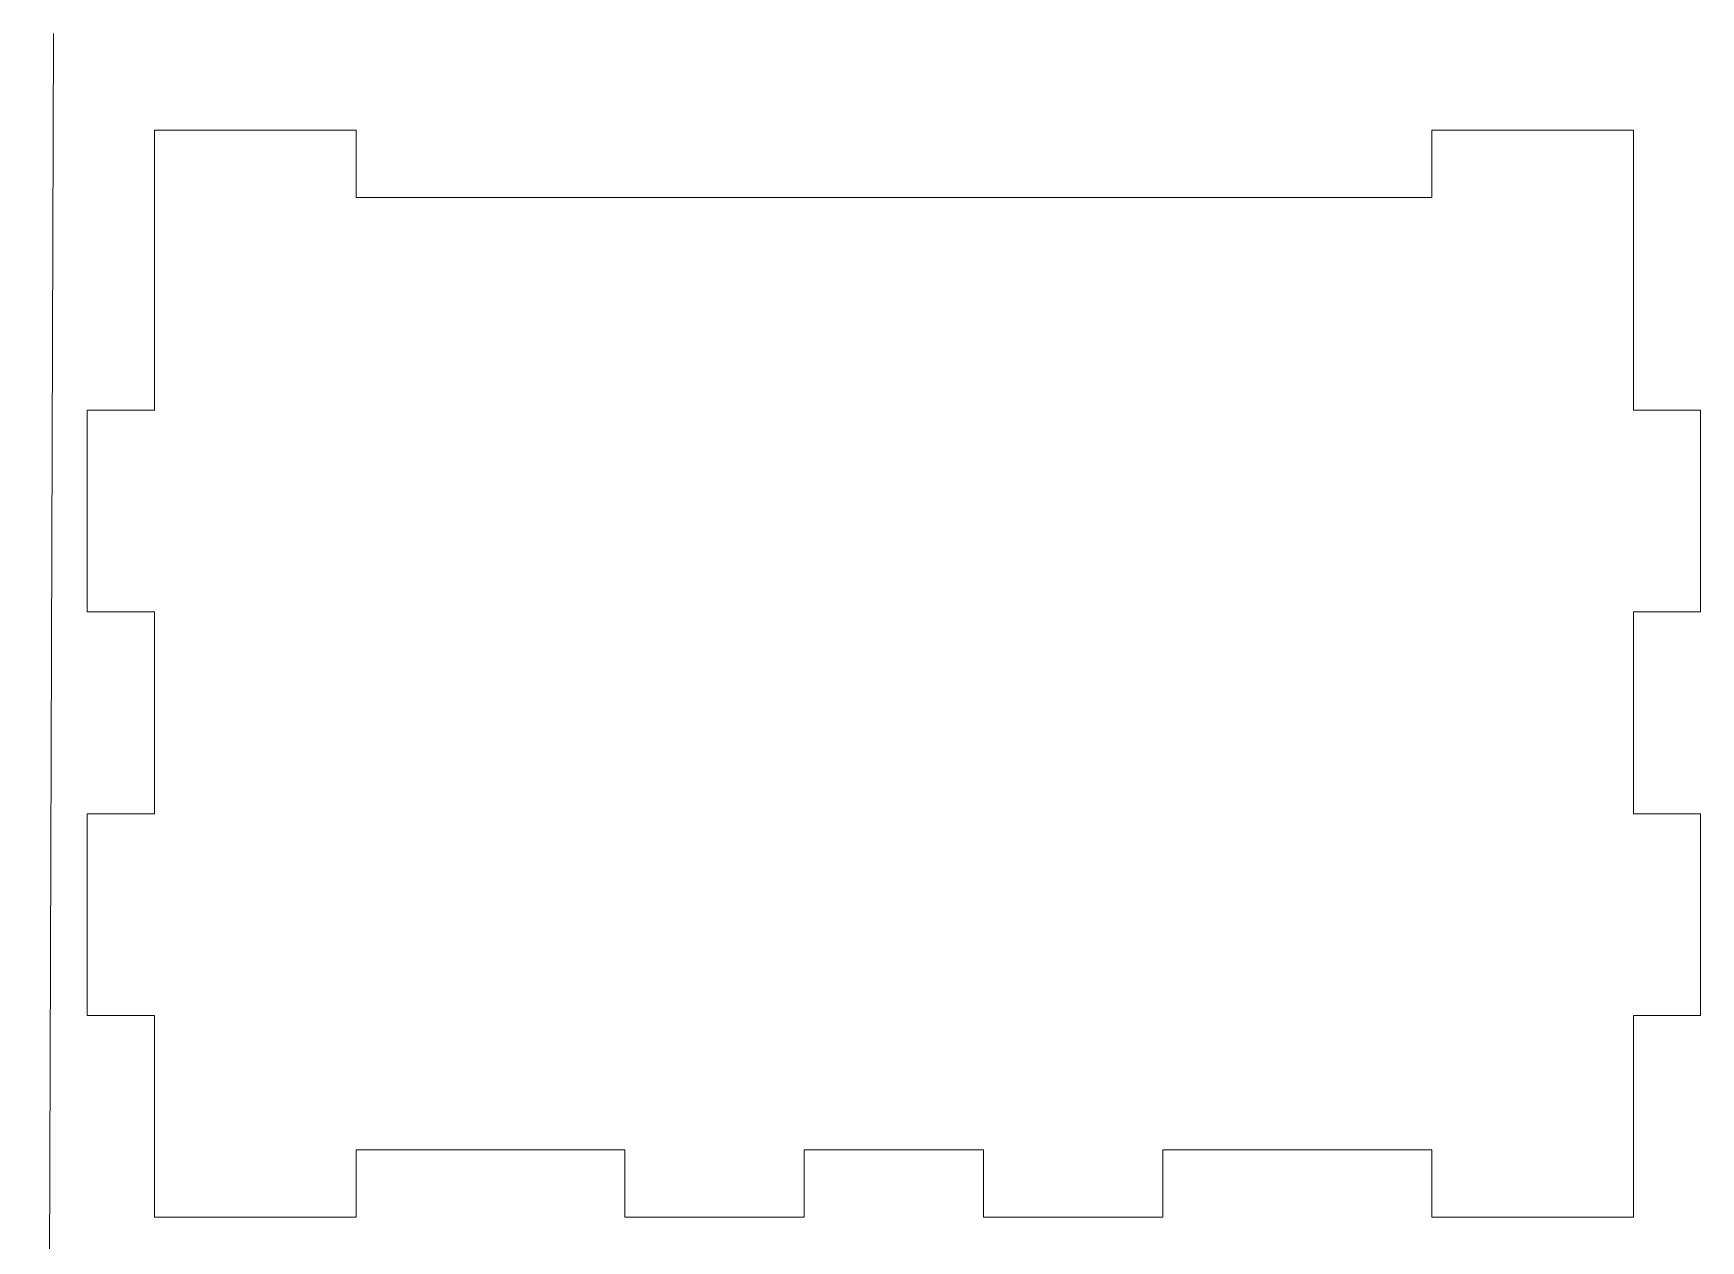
# Model space of a CAD drawing. Header units: inches. Extents: x -11.8 to 10.7, y -6 to 6.
# Drawn here: x 7.521 to 10.716, y 3.686 to 6 of the extents above; entities that cross this region are included whole.
import ezdxf

# ---------------------------------------------------------------- set-up
doc = ezdxf.new("R2010")
doc.units = ezdxf.units.IN
doc.header["$MEASUREMENT"] = 0
doc.layers.add('Layer 1', color=7, linetype='Continuous', plot=False)

msp = doc.modelspace()

# ---------------------------------------------------------------- linework, layer by layer
at = {"layer": 'Layer 1', "color": 250, "lineweight": 9}
msp.add_open_spline([(7.5593, 6), (7.5593, 6), (7.5207, -6), (7.5207, -6)], degree=3, dxfattribs=at)
at = {"layer": 'Layer 1', "lineweight": 9}
for points in [[(7.7527, 5.8142), (7.7527, 5.8142), (8.1392, 5.8142), (8.1392, 5.8142)], [(7.7527, 5.2776), (7.7527, 5.2776), (7.7527, 5.8142), (7.7527, 5.8142)], [(8.1392, 5.8142), (8.1392, 5.8142), (8.1392, 5.6853), (8.1392, 5.6853)], [(10.2008, 5.6853), (10.2008, 5.6853), (10.2008, 5.8142), (10.2008, 5.8142)], [(10.2008, 5.8142), (10.2008, 5.8142), (10.5873, 5.8142), (10.5873, 5.8142)], [(10.5873, 5.8142), (10.5873, 5.8142), (10.5873, 5.2776), (10.5873, 5.2776)], [(8.1392, 5.6853), (8.1392, 5.6853), (10.2008, 5.6853), (10.2008, 5.6853)], [(7.6238, 4.8911), (7.6238, 4.8911), (7.6238, 5.2776), (7.6238, 5.2776)], [(7.6238, 5.2776), (7.6238, 5.2776), (7.7527, 5.2776), (7.7527, 5.2776)], [(10.5873, 5.2776), (10.5873, 5.2776), (10.7162, 5.2776), (10.7162, 5.2776)], [(10.7162, 5.2776), (10.7162, 5.2776), (10.7162, 4.8911), (10.7162, 4.8911)], [(7.7527, 4.8911), (7.7527, 4.8911), (7.6238, 4.8911), (7.6238, 4.8911)], [(7.7527, 4.5045), (7.7527, 4.5045), (7.7527, 4.8911), (7.7527, 4.8911)], [(10.7162, 4.8911), (10.7162, 4.8911), (10.5873, 4.8911), (10.5873, 4.8911)], [(10.5873, 4.8911), (10.5873, 4.8911), (10.5873, 4.5045), (10.5873, 4.5045)], [(7.6238, 4.118), (7.6238, 4.118), (7.6238, 4.5045), (7.6238, 4.5045)], [(7.6238, 4.5045), (7.6238, 4.5045), (7.7527, 4.5045), (7.7527, 4.5045)], [(10.5873, 4.5045), (10.5873, 4.5045), (10.7162, 4.5045), (10.7162, 4.5045)], [(10.7162, 4.5045), (10.7162, 4.5045), (10.7162, 4.118), (10.7162, 4.118)], [(7.7527, 4.118), (7.7527, 4.118), (7.6238, 4.118), (7.6238, 4.118)], [(7.7527, 3.7314), (7.7527, 3.7314), (7.7527, 4.118), (7.7527, 4.118)], [(10.7162, 4.118), (10.7162, 4.118), (10.5873, 4.118), (10.5873, 4.118)], [(10.5873, 4.118), (10.5873, 4.118), (10.5873, 3.7314), (10.5873, 3.7314)], [(8.6546, 3.8603), (8.6546, 3.8603), (8.1392, 3.8603), (8.1392, 3.8603)], [(8.1392, 3.8603), (8.1392, 3.8603), (8.1392, 3.7314), (8.1392, 3.7314)], [(8.6546, 3.7314), (8.6546, 3.7314), (8.6546, 3.8603), (8.6546, 3.8603)], [(9.3418, 3.8603), (9.3418, 3.8603), (8.9982, 3.8603), (8.9982, 3.8603)], [(8.9982, 3.8603), (8.9982, 3.8603), (8.9982, 3.7314), (8.9982, 3.7314)], [(9.3418, 3.7314), (9.3418, 3.7314), (9.3418, 3.8603), (9.3418, 3.8603)], [(10.2008, 3.8603), (10.2008, 3.8603), (9.6854, 3.8603), (9.6854, 3.8603)], [(9.6854, 3.8603), (9.6854, 3.8603), (9.6854, 3.7314), (9.6854, 3.7314)], [(10.2008, 3.7314), (10.2008, 3.7314), (10.2008, 3.8603), (10.2008, 3.8603)], [(8.1392, 3.7314), (8.1392, 3.7314), (7.7527, 3.7314), (7.7527, 3.7314)], [(8.9982, 3.7314), (8.9982, 3.7314), (8.6546, 3.7314), (8.6546, 3.7314)], [(9.6854, 3.7314), (9.6854, 3.7314), (9.3418, 3.7314), (9.3418, 3.7314)], [(10.5873, 3.7314), (10.5873, 3.7314), (10.2008, 3.7314), (10.2008, 3.7314)]]:
    msp.add_open_spline(points, degree=3, dxfattribs=at)

doc.saveas('drawing.dxf')
